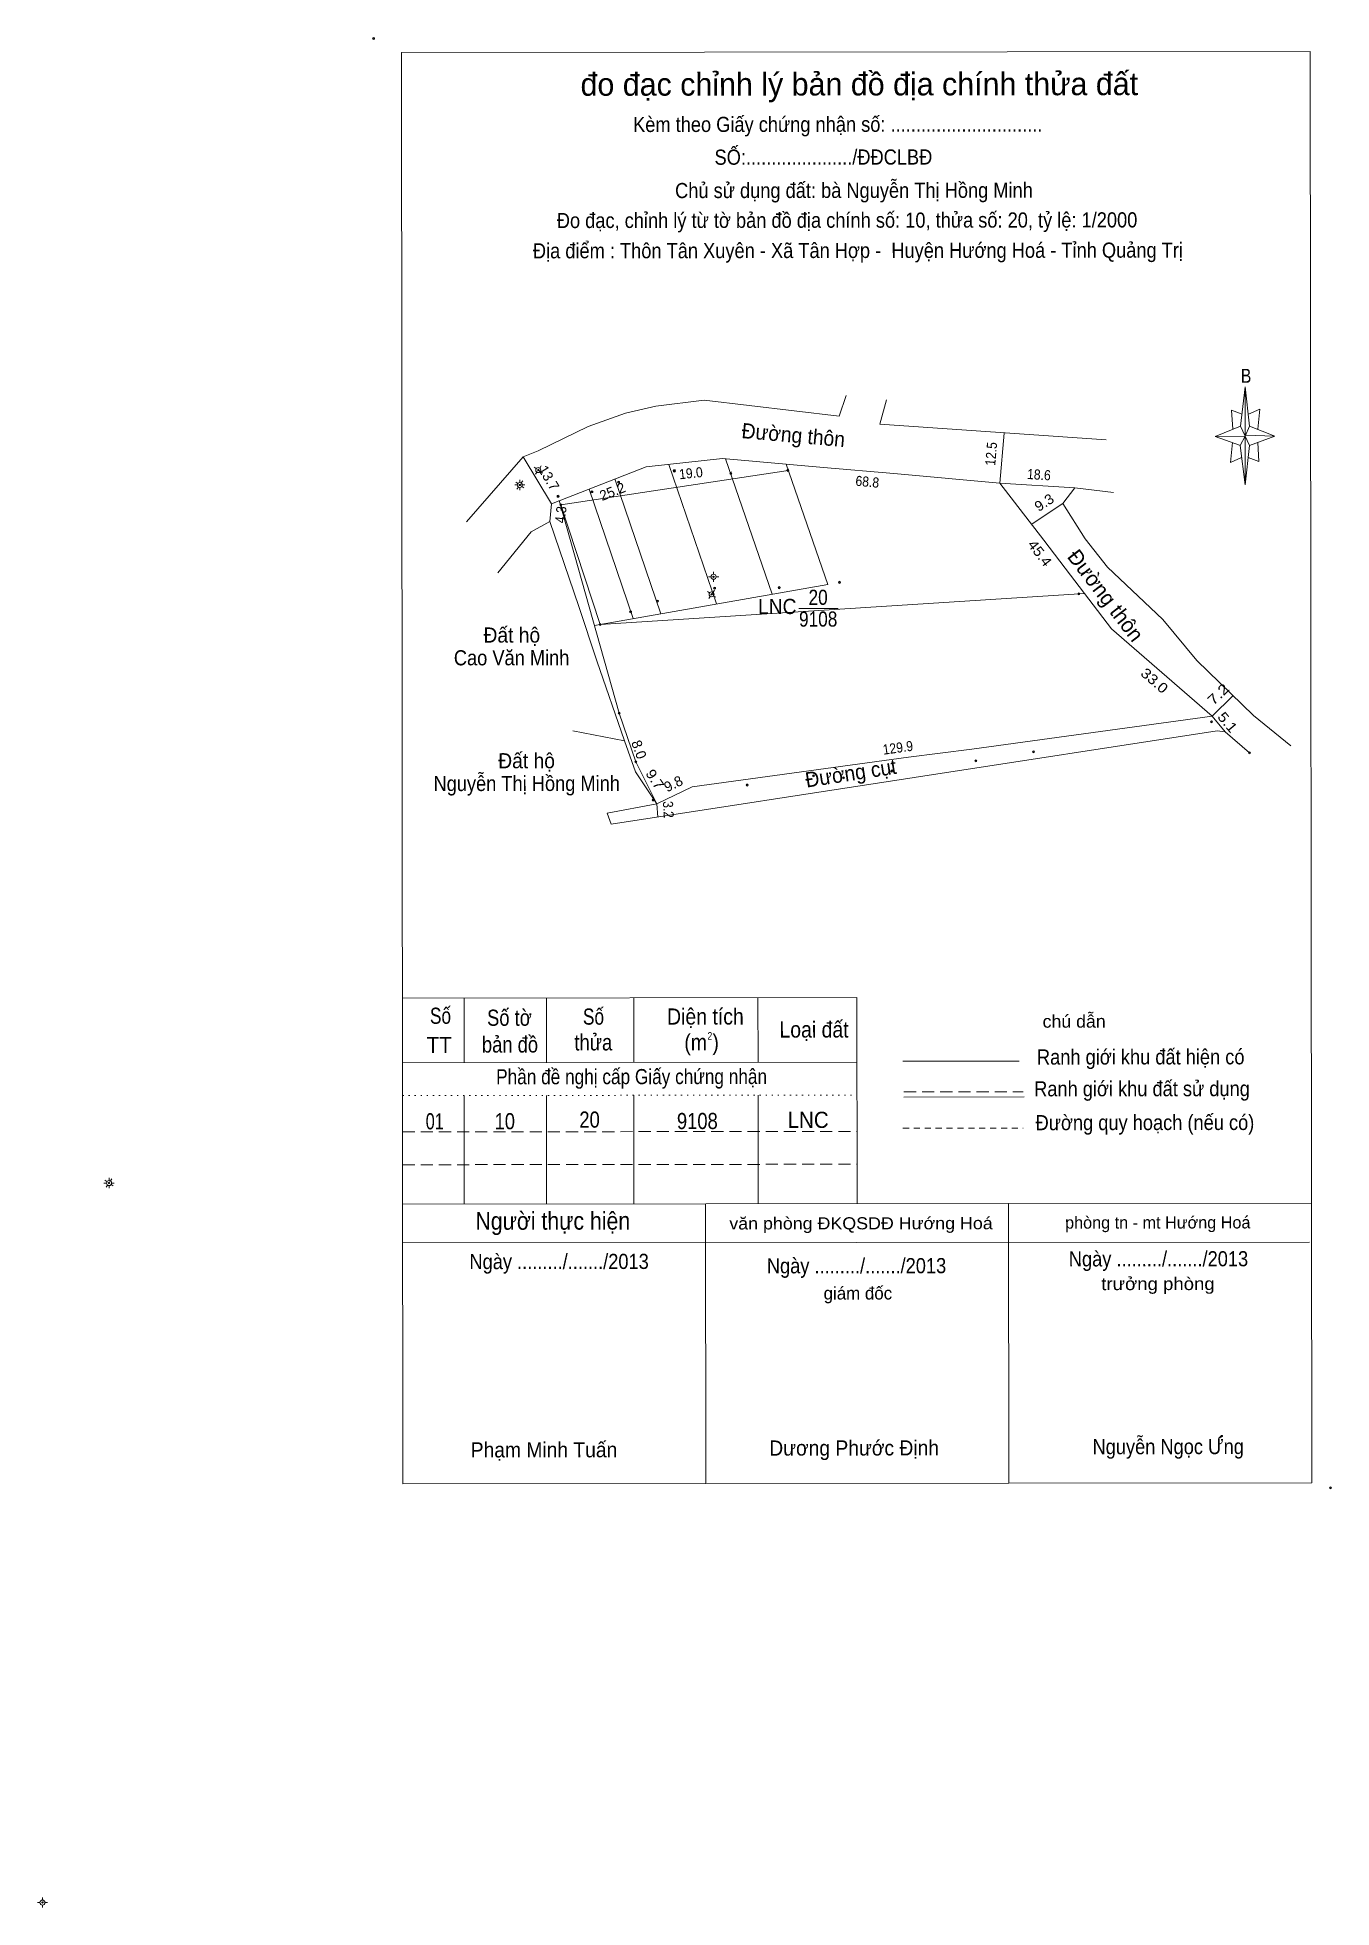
# Model space of a CAD drawing. Header units: metres. Extents: x 550678 to 550999, y 1841609 to 1842072.
import ezdxf
from ezdxf.enums import TextEntityAlignment as Align

# ---------------------------------------------------------------- set-up
doc = ezdxf.new("R2010")
doc.units = ezdxf.units.M
doc.header["$PDMODE"] = 32
doc.header["$PDSIZE"] = 0.5
for name, pattern in [('DOTTED', [1.5, 0.3, -1.2]), ('MEDIUM_DASHED', [4.5, 3, -1.5]), ('SHORT_DASHED', [2.7, 1.5, -1.2])]:
    doc.linetypes.add(name, pattern=pattern)
for name, color, linetype, lineweight in [('1', 7, 'MEDIUM_DASHED', 13), ('10', 7, 'Continuous', 13), ('22', 7, 'Continuous', 13), ('5', 7, 'Continuous', 13), ('7', 7, 'Continuous', 13)]:
    doc.layers.add(name, color=color, linetype=linetype, lineweight=lineweight)
doc.layers.add('12', color=7, linetype='Continuous')
doc.layers.add('9', color=7, linetype='Continuous')

msp = doc.modelspace()

# ---------------------------------------------------------------- hatches: boundary and pattern name
at = {"layer": '5'}
msp.add_hatch(color=256, dxfattribs=at).paths.add_polyline_path([(550970.8, 1841725.04), (550971.67, 1841725.54), (550971.67, 1841725.54), (550971.67, 1841725.66), (550971.67, 1841725.79), (550971.55, 1841725.79), (550971.42, 1841725.79), (550970.67, 1841725.04)])
at = {"layer": '7'}
for points in [[(550802.231, 1841965.003, 1), (550801.987, 1841965.178, 1)], [(550797.643, 1841961.303, 1), (550797.399, 1841961.478, 1)], [(550797.521, 1841961.238, 1), (550797.521, 1841961.538, 1)], [(550845.557, 1841938.487, 1), (550845.557, 1841938.787, 1)], [(550845.177, 1841934.199, 1), (550844.933, 1841934.373, 1)], [(550695.71, 1841788.21, 1), (550695.71, 1841788.51, 1)], [(550695.833, 1841788.274, 1), (550695.59, 1841788.449, 1)], [(550679.214, 1841609.848, 1), (550679.214, 1841610.148, 1)]]:
    msp.add_hatch(color=256, dxfattribs=at).paths.add_polyline_path(points)

# ---------------------------------------------------------------- linework, layer by layer
at = {"layer": '1', "linetype": 'DOTTED'}
msp.add_line((550768.46, 1841810.04), (550881.1, 1841810.16), dxfattribs=at)
at = {"layer": '1'}
for p, q in [((550768.47, 1841801.03), (550881.11, 1841801.15)), ((550768.48, 1841792.89), (550881.12, 1841793.02))]:
    msp.add_line(p, q, dxfattribs=at)
at = {"layer": '10'}
for p, q in [((550888.41, 1841982.5), (550886.79, 1841976.49)), ((550886.79, 1841976.49), (550942.86, 1841972.55)), ((550916.47, 1841961.88), (550917.58, 1841974.27)), ((550805.35, 1841956.75), (550798.32, 1841968.38)), ((550847.76, 1841967.94), (550872.79, 1841965.71)), ((550890.19, 1841964.23), (550872.79, 1841965.71)), ((550890.19, 1841964.23), (550916.47, 1841961.88)), ((550935.12, 1841960.65), (550916.47, 1841961.88)), ((550927.37, 1841947.75), (550916.47, 1841961.88)), ((550935.12, 1841960.65), (550932.12, 1841956.77)), ((550935.12, 1841960.65), (550944.63, 1841959.53)), ((550804.97, 1841952.37), (550805.35, 1841956.75)), ((550807.7, 1841956.49), (550817.44, 1841926.83)), ((550932.12, 1841956.77), (550924.24, 1841951.63)), ((550932.12, 1841956.77), (550937.64, 1841948.01)), ((550804.97, 1841952.37), (550812.13, 1841931.23)), ((550927.37, 1841947.75), (550934.02, 1841939)), ((550937.64, 1841948.01), (550943.15, 1841941.01)), ((550943.15, 1841941.01), (550956.93, 1841928.01)), ((550944.17, 1841925.74), (550934.02, 1841939)), ((550812.13, 1841931.23), (550816.65, 1841917.84)), ((550866.7, 1841930.79), (550876.46, 1841930.8)), ((550956.93, 1841928.01), (550965.33, 1841917.88)), ((550969.1, 1841904.12), (550944.17, 1841925.74)), ((550816.65, 1841917.84), (550823.43, 1841897.95)), ((550969.1, 1841904.12), (550974.22, 1841909.13)), ((550969.1, 1841904.12), (550909.53, 1841895.92)), ((550969.1, 1841904.12), (550972.35, 1841900.24)), ((550823.43, 1841897.95), (550810.66, 1841900.44)), ((550970.35, 1841900.49), (550820.2, 1841877.3)), ((550970.35, 1841900.49), (550972.35, 1841900.24)), ((550972.35, 1841900.24), (550978.37, 1841895)), ((550909.53, 1841895.92), (550893.89, 1841893.9)), ((550893.89, 1841893.9), (550840.21, 1841886.58)), ((550840.21, 1841886.58), (550831.46, 1841882.32)), ((550819.2, 1841880.05), (550831.46, 1841882.32)), ((550831.46, 1841882.32), (550831.71, 1841879.06)), ((550820.2, 1841877.3), (550819.2, 1841880.05))]:
    msp.add_line(p, q, dxfattribs=at)
for points in [[(550802.08, 1841969.89), (550814.46, 1841975.91), (550823.72, 1841979.17), (550831.22, 1841980.93), (550843.24, 1841982.45), (550876.65, 1841978.48), (550878.4, 1841983.61)], [(550802.08, 1841969.89), (550798.32, 1841968.38), (550784.33, 1841952.22)], [(550805.35, 1841956.75), (550828.86, 1841965.91), (550847.76, 1841967.94)], [(550792.1, 1841939.59), (550800.35, 1841949.74), (550804.97, 1841952.37)], [(550988.63, 1841896.76), (550979.36, 1841904.26), (550965.33, 1841917.88)], [(550831.46, 1841882.32), (550826.19, 1841890.32), (550823.43, 1841897.95)]]:
    msp.add_lwpolyline(points, dxfattribs=at)
msp.add_point((550978.37, 1841895), dxfattribs=at)
at = {"layer": '22'}
for p, q in [((550807.7, 1841956.49), (550864.06, 1841965.02)), ((550846.3, 1841931.91), (550834.42, 1841966.51)), ((550860.08, 1841934.33), (550848.51, 1841967.87)), ((550863.53, 1841966.53), (550873.87, 1841936.76)), ((550814.69, 1841960.39), (550825.61, 1841928.27)), ((550832.51, 1841929.48), (550821.11, 1841962.89)), ((550807.29, 1841957.51), (550822.13, 1841904.8)), ((550816, 1841926.58), (550873.87, 1841936.76)), ((550817.44, 1841926.83), (550937.44, 1841934.53))]:
    msp.add_line(p, q, dxfattribs=at)
msp.add_lwpolyline([(550822.13, 1841904.8), (550826.29, 1841892.79), (550831.46, 1841882.32)], dxfattribs=at)
at = {"layer": '5'}
for p, q in [((550976.15, 1841975.96), (550977.26, 1841985.73)), ((550976.15, 1841971.21), (550969.89, 1841973.45)), ((550978.4, 1841975.97), (550984.66, 1841973.47)), ((550978.41, 1841971.21), (550977.29, 1841961.45)), ((550980.41, 1841971.96), (550980.66, 1841967.21)), ((550980.66, 1841967.21), (550978.04, 1841968.21)), ((550768.44, 1841834.19), (550881.07, 1841834.32)), ((550783.71, 1841834.21), (550783.72, 1841818.19)), ((550804.1, 1841834.23), (550804.12, 1841818.21)), ((550825.76, 1841834.25), (550825.77, 1841818.24)), ((550856.54, 1841834.29), (550856.56, 1841818.27)), ((550881.07, 1841834.32), (550881.13, 1841783.26)), ((550768.46, 1841818.17), (550881.09, 1841818.3)), ((550892.48, 1841818.56), (550921.26, 1841818.59)), ((550783.73, 1841810.05), (550783.76, 1841783.15)), ((550804.13, 1841810.08), (550804.16, 1841783.17)), ((550825.78, 1841810.1), (550825.81, 1841783.2)), ((550856.57, 1841810.14), (550856.6, 1841783.23)), ((550892.74, 1841809.68), (550922.52, 1841809.71)), ((550768.49, 1841783.13), (550993.76, 1841783.38)), ((550843.58, 1841783.21), (550843.66, 1841713.88)), ((550918.67, 1841783.3), (550918.75, 1841713.97)), ((550768.51, 1841773.5), (550993.27, 1841773.74))]:
    msp.add_line(p, q, dxfattribs=at)
at = {"layer": '5', "linetype": 'MEDIUM_DASHED'}
msp.add_line((550892.73, 1841810.93), (550922.27, 1841810.96), dxfattribs=at)
at = {"layer": '5', "linetype": 'SHORT_DASHED'}
msp.add_line((550892.49, 1841801.92), (550922.28, 1841801.95), dxfattribs=at)
at = {"layer": '5'}
for points in [[(550768.18, 1842068.59), (550993.44, 1842068.84), (550993.84, 1841714.05), (550768.57, 1841713.8)], [(550977.26, 1841985.73), (550978.4, 1841975.97), (550977.28, 1841973.46)], [(550977.28, 1841973.46), (550969.89, 1841973.45), (550976.15, 1841975.96), (550978.41, 1841971.21), (550984.66, 1841973.47), (550977.28, 1841973.71)], [(550977.28, 1841973.46), (550977.29, 1841961.45), (550976.03, 1841971.21)], [(550970.8, 1841725.04), (550971.67, 1841725.54), (550971.67, 1841725.54), (550971.67, 1841725.66), (550971.67, 1841725.79), (550971.55, 1841725.79), (550971.42, 1841725.79), (550970.67, 1841725.04)]]:
    msp.add_lwpolyline(points, close=True, dxfattribs=at)
for points in [[(550976.52, 1841978.97), (550973.89, 1841979.96), (550974.27, 1841975.21)], [(550978.15, 1841978.97), (550980.9, 1841980.22), (550980.41, 1841975.22)], [(550977.28, 1841973.46), (550976.15, 1841975.96), (550969.89, 1841973.45)], [(550977.28, 1841973.46), (550978.41, 1841971.21), (550984.66, 1841973.47)], [(550974.15, 1841971.96), (550973.66, 1841966.95), (550976.41, 1841968.2)]]:
    msp.add_lwpolyline(points, dxfattribs=at)
for p in [(550761.29, 1842072.09), (550998.47, 1841712.8)]:
    msp.add_point(p, dxfattribs=at)
at = {"layer": '7'}
for p, q in [((550801.6, 1841965.45), (550801.09, 1841965.82)), ((550801.75, 1841964.58), (550801.38, 1841964.07)), ((550802.84, 1841966.11), (550802.47, 1841965.6)), ((550803.13, 1841964.36), (550802.62, 1841964.73)), ((550796.9, 1841961.39), (550796.27, 1841961.39)), ((550797.01, 1841961.75), (550796.51, 1841962.12)), ((550797.16, 1841960.88), (550796.79, 1841960.37)), ((550797.52, 1841962.01), (550797.52, 1841962.64)), ((550797.52, 1841960.14), (550797.52, 1841960.76)), ((550798.25, 1841962.41), (550797.89, 1841961.9)), ((550798.54, 1841960.66), (550798.03, 1841961.03)), ((550798.77, 1841961.39), (550798.15, 1841961.39)), ((550844.93, 1841938.64), (550844.31, 1841938.64)), ((550845.56, 1841939.26), (550845.56, 1841939.89)), ((550845.56, 1841937.39), (550845.56, 1841938.01)), ((550846.81, 1841938.64), (550846.18, 1841938.64)), ((550844.55, 1841934.65), (550844.04, 1841935.01)), ((550844.69, 1841933.78), (550844.33, 1841933.27)), ((550845.78, 1841935.3), (550845.42, 1841934.79)), ((550846.07, 1841933.56), (550845.56, 1841933.92)), ((550695.09, 1841788.36), (550694.46, 1841788.36)), ((550695.2, 1841788.73), (550694.7, 1841789.09)), ((550695.35, 1841787.85), (550694.98, 1841787.35)), ((550695.71, 1841788.98), (550695.71, 1841789.61)), ((550695.71, 1841787.11), (550695.71, 1841787.73)), ((550696.44, 1841789.38), (550696.08, 1841788.87)), ((550696.73, 1841787.63), (550696.22, 1841788)), ((550696.96, 1841788.36), (550696.33, 1841788.36)), ((550678.59, 1841610), (550677.96, 1841610)), ((550679.21, 1841610.62), (550679.21, 1841611.25)), ((550679.21, 1841608.75), (550679.21, 1841609.37)), ((550680.46, 1841610), (550679.84, 1841610))]:
    msp.add_line(p, q, dxfattribs=at)
for centre, radius in [((550802.109, 1841965.09), 0.625), ((550802.109, 1841965.09), 0.15), ((550797.521, 1841961.39), 0.625), ((550797.521, 1841961.388), 0.625), ((550797.521, 1841961.39), 0.15), ((550797.521, 1841961.388), 0.15), ((550845.557, 1841938.637), 0.625), ((550845.557, 1841938.637), 0.15), ((550845.055, 1841934.286), 0.625), ((550845.055, 1841934.286), 0.15), ((550695.71, 1841788.36), 0.625), ((550695.712, 1841788.362), 0.625), ((550695.71, 1841788.36), 0.15), ((550695.712, 1841788.362), 0.15), ((550679.214, 1841609.998), 0.625), ((550679.214, 1841609.998), 0.15)]:
    msp.add_circle(centre, radius, dxfattribs=at)
for p in [(550835.81, 1841964.93), (550835.83, 1841964.86), (550849.83, 1841964.23), (550863.93, 1841965), (550863.98, 1841965.06), (550815.41, 1841959.7), (550822.02, 1841962.12), (550806.99, 1841958.59), (550807.7, 1841956.49), (550845.81, 1841935.83), (550861.8, 1841935.94), (550876.73, 1841937.26), (550831.64, 1841932.6), (550936.07, 1841934.44), (550817.44, 1841926.83), (550824.99, 1841929.97), (550822.13, 1841904.8), (550968.98, 1841902.66), (550924.82, 1841895.22), (550826.29, 1841892.79), (550870.32, 1841889.31), (550889.7, 1841890.49), (550910.55, 1841893.03), (550853.87, 1841887.02), (550877.76, 1841888.82), (550830.57, 1841883.31)]:
    msp.add_point(p, dxfattribs=at)

# ---------------------------------------------------------------- texts
at = {"layer": '1', "width": 0.85}
msp.add_text('2', height=1.877, rotation=0.064, dxfattribs=at).set_placement((550844.624, 1841823.891), align=Align.CENTER)
at = {"layer": '10'}
for s, height, rotation, width, p in [('Đường thôn', 3.754, 354.963, 0.95, (550865.16, 1841971.912)), ('12.5', 2.502, 85.064, 0.9, (550915.588, 1841968.997)), ('19.0', 2.503, 5.756, 0.9, (550840.054, 1841963.085)), ('68.8', 2.503, 354.938, 0.9, (550883.55, 1841960.956)), ('18.6', 2.503, 356.43, 0.9, (550926.112, 1841962.71)), ('9.3', 2.503, 32.969, 1.05, (550928.164, 1841956.004)), ('4.3', 2.502, 84.536, 0.9, (550808.925, 1841953.906)), ('45.4', 2.503, 307.436, 1.1, (550925.412, 1841943.746)), ('20', 3.754, 0.064, 0.85, (550871.463, 1841931.673)), ('Đất hộ', 3.754, 0.064, 0.95, (550795.543, 1841922.327)), ('9108', 3.754, 0.064, 0.85, (550871.478, 1841926.285)), ('Cao Văn Minh', 3.754, 0.064, 0.9, (550795.493, 1841916.696)), ('33.0', 2.503, 319.206, 1.15, (550954.007, 1841911.946)), ('7.2', 2.503, 44.33, 1.25, (550971.521, 1841908.617)), ('5.1', 2.503, 310.115, 1.15, (550971.978, 1841901.771)), ('Đất hộ', 3.754, 0.064, 0.95, (550799.203, 1841891.167)), ('129.9', 2.503, 7.768, 0.9, (550891.391, 1841895.032)), ('Nguyễn Thị Hồng Minh', 3.754, 0.064, 0.9, (550799.238, 1841885.536)), ('9.7', 2.503, 303.164, 1.1, (550829.966, 1841887.75)), ('Đường cụt', 3.754, 8.781, 0.95, (550879.843, 1841888.108)), ('3.2', 2.503, 273.674, 0.9, (550833.093, 1841880.865))]:
    msp.add_text(s, height=height, rotation=rotation, dxfattribs=dict(at, width=width)).set_placement(p, align=Align.CENTER)
for s, height, rotation, p in [('13.7', 2.502, 301.02, (550803.646, 1841962.49)), ('25.2', 2.503, 21.443, (550820.933, 1841958.597)), ('Đường thôn', 3.754, 307.469, (550941.226, 1841932.857)), ('8.0', 2.502, 289.713, (550825.885, 1841895.397)), ('9.8', 2.503, 26.262, (550836.131, 1841886.205))]:
    msp.add_text(s, height=height, rotation=rotation, dxfattribs=at).set_placement(p, align=Align.CENTER)
at = {"layer": '10', "width": 0.95}
msp.add_text('LNC', height=3.754, rotation=0.064, dxfattribs=at).set_placement((550866.096, 1841929.411), align=Align.RIGHT)
at = {"layer": '12', "width": 1.7}
for s, p in [('14', (550835.81, 1841964.93)), ('13', (550849.83, 1841964.23)), ('12', (550863.98, 1841965.06)), ('11', (550968.98, 1841902.66)), ('10', (550924.82, 1841895.22))]:
    msp.add_text(s, height=0.2, rotation=54.349, dxfattribs=at).set_placement(p)
at = {"layer": '12', "width": 1.25}
for s, p in [('17', (550835.83, 1841964.86)), ('25', (550863.93, 1841965)), ('15', (550815.41, 1841959.7)), ('16', (550822.02, 1841962.12)), ('14', (550807.7, 1841956.48)), ('22', (550845.81, 1841935.83)), ('23', (550861.8, 1841935.94)), ('24', (550876.73, 1841937.26)), ('19', (550831.64, 1841932.6)), ('26', (550936.07, 1841934.44)), ('21', (550817.44, 1841926.83)), ('20', (550824.99, 1841929.97))]:
    msp.add_text(s, height=0.2, dxfattribs=at).set_placement(p)
at = {"layer": '12'}
for s, p in [('1', (550806.99, 1841958.59)), ('4', (550822.13, 1841904.8)), ('3', (550826.29, 1841892.79)), ('6', (550870.32, 1841889.31)), ('8', (550889.7, 1841890.49)), ('9', (550910.55, 1841893.03)), ('5', (550853.87, 1841887.02)), ('7', (550877.76, 1841888.82)), ('2', (550830.57, 1841883.31))]:
    msp.add_text(s, height=0.2, rotation=54.349, dxfattribs=at).set_placement(p)
at = {"layer": '22', "width": 0.85}
msp.add_text('Phần đề nghị cấp Giấy chứng nhận', height=3.754, rotation=0.064, dxfattribs=at).set_placement((550825.228, 1841812.858), align=Align.CENTER)
at = {"layer": '5'}
for s, height, p in [('đo đạc chỉnh lý bản đồ địa chính thửa đất', 5.632, (550881.672, 1842057.956)), ('phòng tn - mt Hướng Hoá ', 3.003, (550956.198, 1841777.08)), (' giám đốc', 3.129, (550880.733, 1841759.482))]:
    msp.add_text(s, height=height, rotation=0.064, dxfattribs=at).set_placement(p, align=Align.CENTER)
for s, height, width, p in [('Kèm theo Giấy chứng nhận số: ..............................', 3.754, 0.9, (550876.333, 1842048.935)), ('SỐ:...................../ĐĐCLBĐ', 3.754, 0.9, (550872.773, 1842040.799)), ('Chủ sử dụng đất: bà Nguyễn Thị Hồng Minh', 3.754, 0.9, (550880.343, 1842032.549)), ('Đo đạc, chỉnh lý từ tờ bản đồ địa chính số: 10, thửa số: 20, tỷ lệ: 1/2000', 3.754, 0.9, (550878.633, 1842025.158)), ('Địa điểm : Thôn Tân Xuyên - Xã Tân Hợp -  Huyện Hướng Hoá - Tỉnh Quảng Trị ', 3.754, 0.9, (550881.953, 1842017.659)), ('B', 3.449, 0.85, (550977.523, 1841986.731)), ('Số', 4.004, 0.8, (550777.863, 1841827.823)), ('Số tờ', 4.004, 0.85, (550794.948, 1841827.336)), ('Số', 4.004, 0.8, (550815.783, 1841827.613)), ('Diện tích', 4.004, 0.9, (550843.523, 1841827.641)), ('chú dẫn', 3.129, 1.05, (550934.918, 1841826.87)), ('TT', 4.004, 0.95, (550777.548, 1841820.563)), ('bản đồ', 4.004, 0.85, (550795.088, 1841820.708)), ('thửa', 4.004, 0.85, (550815.743, 1841821.225)), ('(m )', 4.004, 0.9, (550842.578, 1841821.255)), ('Loại đất', 4.004, 0.9, (550870.443, 1841824.42)), ('Ranh giới khu đất hiện có ', 3.754, 0.9, (550952.043, 1841817.749)), ('Ranh giới khu đất sử dụng', 3.754, 0.9, (550951.733, 1841809.869)), ('20', 4.004, 0.85, (550814.818, 1841802.083)), ('LNC', 4.004, 0.95, (550868.988, 1841802.016)), ('01', 4.004, 0.75, (550776.433, 1841801.663)), ('10', 4.004, 0.85, (550793.798, 1841801.683)), ('9108', 4.004, 0.85, (550841.528, 1841801.736)), ('Đường quy hoạch (nếu có)', 3.754, 0.9, (550952.463, 1841801.479)), ('Người thực hiện', 4.38, 0.9, (550805.703, 1841776.79)), ('văn phòng ĐKQSDĐ Hướng Hoá ', 3.003, 1.1, (550882.703, 1841776.876)), ('Ngày ........./......./2013', 3.754, 0.9, (550807.268, 1841767.034)), ('Ngày ........./......./2013', 3.754, 0.9, (550880.978, 1841765.984)), ('Ngày ........./......./2013', 3.754, 0.9, (550955.818, 1841767.694)), (' trưởng phòng', 3.129, 1.1, (550955.053, 1841761.818)), ('Phạm Minh Tuấn', 3.754, 0.95, (550803.518, 1841720.35)), ('Dương Phước Định', 3.754, 0.95, (550880.388, 1841720.812)), ('Nguyễn Ngọc Ưng', 3.754, 0.9, (550958.228, 1841721.141))]:
    msp.add_text(s, height=height, rotation=0.064, dxfattribs=dict(at, width=width)).set_placement(p, align=Align.CENTER)
at = {"layer": '7'}
for s, width, p in [('T1', 1.55, (550802.11, 1841965.09)), ('15', 1.7, (550797.52, 1841961.39)), ('TR1', 1.35, (550845.05, 1841934.29)), ('16', 1.7, (550695.71, 1841788.36))]:
    msp.add_text(s, height=0.2, rotation=54.349, dxfattribs=dict(at, width=width)).set_placement(p)
for s, width, p in [('TR2', 1.05, (550797.52, 1841961.39)), ('18', 1.25, (550845.56, 1841938.64)), ('T2', 1.1, (550695.71, 1841788.36)), ('27', 1.25, (550679.21, 1841610))]:
    msp.add_text(s, height=0.2, dxfattribs=dict(at, width=width)).set_placement(p)
at = {"layer": '9', "width": 1.45}
for p in [(550802.271, 1841965.143), (550797.681, 1841961.443), (550845.221, 1841934.343), (550695.871, 1841788.413)]:
    msp.add_text('KC', height=0.2, rotation=54.349, dxfattribs=at).set_placement(p, align=Align.RIGHT)
at = {"layer": '9', "width": 1.05}
for p in [(550797.52, 1841961.29), (550845.55, 1841938.54), (550695.71, 1841788.26), (550679.21, 1841609.9)]:
    msp.add_text('KC', height=0.2, dxfattribs=at).set_placement(p, align=Align.RIGHT)

doc.saveas('drawing.dxf')
